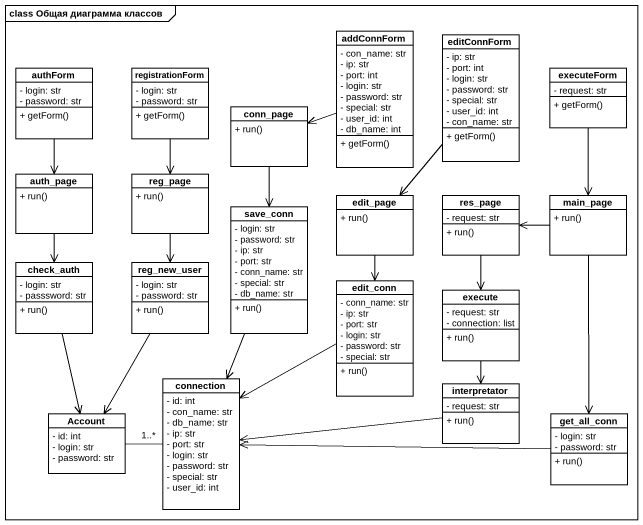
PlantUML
@startuml
mainframe class Общая диаграмма классов
hide circle
hide empty members
skinparam classAttributeIconSize 0
class addConnForm {
  - con_name: str
  - ip: str
  - port: int
  - login: str
  - password: str
  - special: str
  - user_id: int
  - db_name: int
  + getForm()
}
class editConnForm {
  - ip: str
  - port: int
  - login: str
  - password: str
  - special: str
  - user_id: int
  - con_name: str
  + getForm()
}
class authForm {
  - login: str
  - password: str
  + getForm()
}
class registrationForm {
  - login: str
  - password: str
  + getForm()
}
class executeForm {
  - request: str
  + getForm()
}
class conn_page {
  + run()
}
class auth_page {
  + run()
}
class reg_page {
  + run()
}
class edit_page {
  + run()
}
class res_page {
  - request: str
  + run()
}
class main_page {
  + run()
}
class save_conn {
  - login: str
  - password: str
  - ip: str
  - port: str
  - conn_name: str
  - special: str
  - db_name: str
  + run()
}
class check_auth {
  - login: str
  - passsword: str
  + run()
}
class reg_new_user {
  - login: str
  - password: str
  + run()
}
class edit_conn {
  - conn_name: str
  - ip: str
  - port: str
  - login: str
  - password: str
  - special: str
  + run()
}
class execute {
  - request: str
  - connection: list
  + run()
}
class connection {
  - id: int
  - con_name: str
  - db_name: str
  - ip: str
  - port: str
  - login: str
  - password: str
  - special: str
  - user_id: int
}
class interpretator {
  - request: str
  + run()
}
class Account {
  - id: int
  - login: str
  - password: str
}
class get_all_conn {
  - login: str
  - password: str
  + run()
}
addConnForm -left-> conn_page
editConnForm --> edit_page
authForm --> auth_page
registrationForm --> reg_page
executeForm --> main_page
conn_page --> save_conn
auth_page --> check_auth
reg_page --> reg_new_user
edit_page --> edit_conn
res_page --> execute
main_page -left-> res_page
main_page --> get_all_conn
save_conn --> connection
check_auth --> Account
reg_new_user --> Account
edit_conn --> connection
execute --> interpretator
connection "1..*" -left- Account
interpretator -left-> connection
get_all_conn -left-> connection
@enduml
